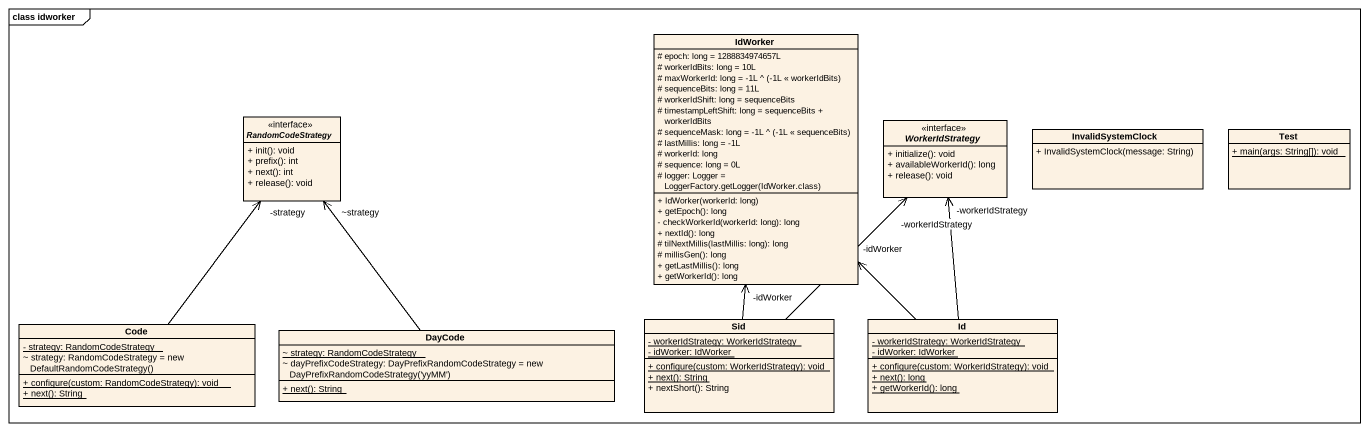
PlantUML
@startuml
mainframe class idworker
hide circle
hide empty members
skinparam classAttributeIconSize 0
class IdWorker {
  # epoch: long = 1288834974657L
  # workerIdBits: long = 10L
  {field} # maxWorkerId: long = -1L ^ (-1L << workerIdBits)
  # sequenceBits: long = 11L
  # workerIdShift: long = sequenceBits
  # timestampLeftShift: long = sequenceBits + workerIdBits
  {field} # sequenceMask: long = -1L ^ (-1L << sequenceBits)
  # lastMillis: long = -1L
  # workerId: long
  # sequence: long = 0L
  {field} # logger: Logger = LoggerFactory.getLogger(IdWorker.class)
  + IdWorker(workerId: long)
  + getEpoch(): long
  - checkWorkerId(workerId: long): long
  + nextId(): long
  # tilNextMillis(lastMillis: long): long
  # millisGen(): long
  + getLastMillis(): long
  + getWorkerId(): long
}
interface RandomCodeStrategy <<interface>> {
  + init(): void
  + prefix(): int
  + next(): int
  + release(): void
}
interface WorkerIdStrategy <<interface>> {
  + initialize(): void
  + availableWorkerId(): long
  + release(): void
}
class InvalidSystemClock {
  + InvalidSystemClock(message: String)
}
class Test {
  {static} + main(args: String[]): void
}
class Code {
  {static} - strategy: RandomCodeStrategy
  {field} ~ strategy: RandomCodeStrategy = new DefaultRandomCodeStrategy()
  {static} + configure(custom: RandomCodeStrategy): void
  {static} + next(): String
}
class DayCode {
  {static} ~ strategy: RandomCodeStrategy
  {field} ~ dayPrefixCodeStrategy: DayPrefixRandomCodeStrategy = new DayPrefixRandomCodeStrategy('yyMM')
  {static} + next(): String
}
class Sid {
  {static} - workerIdStrategy: WorkerIdStrategy
  {static} - idWorker: IdWorker
  {static} + configure(custom: WorkerIdStrategy): void
  {static} + next(): String
  + nextShort(): String
}
class Id {
  {static} - workerIdStrategy: WorkerIdStrategy
  {static} - idWorker: IdWorker
  {static} + configure(custom: WorkerIdStrategy): void
  {static} + next(): long
  {static} + getWorkerId(): long
}
Code -up-> "-strategy" RandomCodeStrategy
DayCode -up-> "~strategy" RandomCodeStrategy
Sid -up-> "-idWorker" IdWorker
Sid -up-> "-workerIdStrategy" WorkerIdStrategy
Id -up-> "-idWorker" IdWorker
Id -up-> "-workerIdStrategy" WorkerIdStrategy
@enduml
